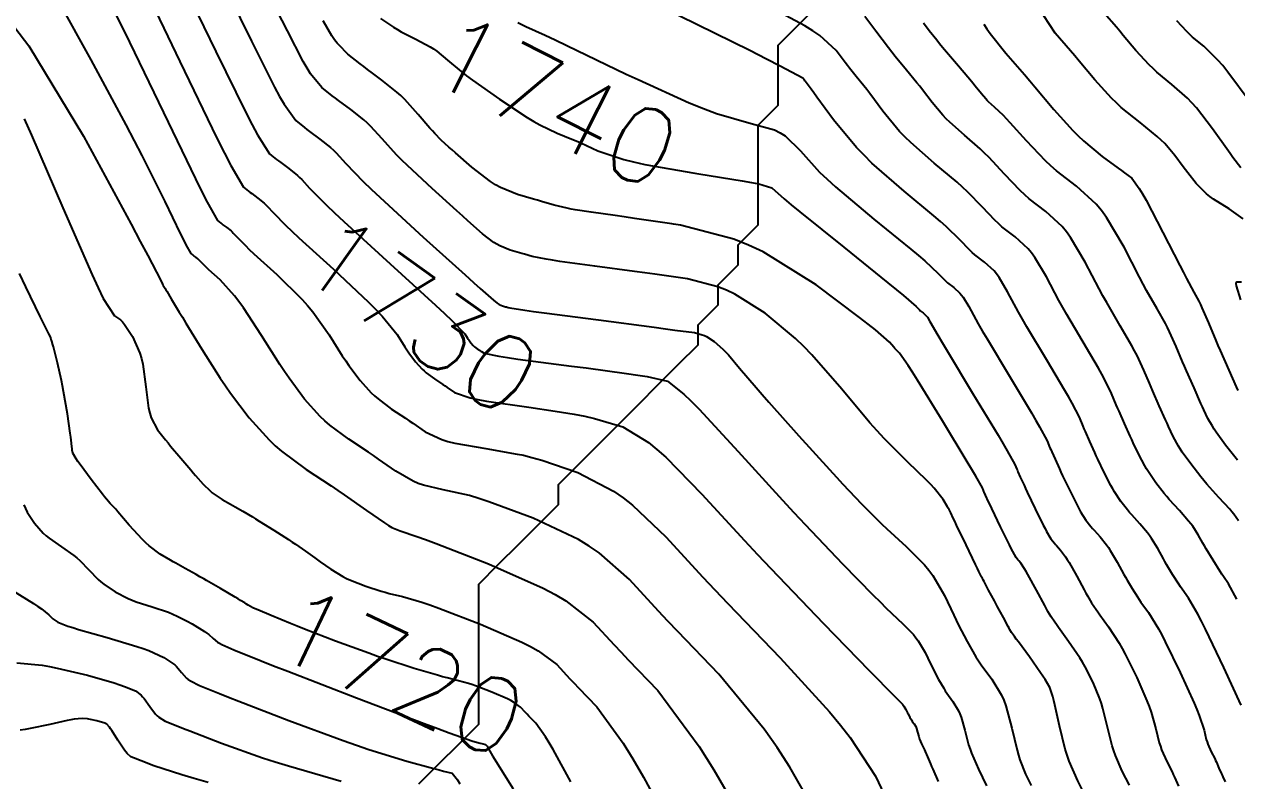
# Model space of a CAD drawing. Header units: metres. Extents: x 837475 to 838479, y 1189012 to 1191015.
# Drawn here: x 837876.2 to 837937, y 1189157.6 to 1189195.5 of the extents above; entities that cross this region are included whole.
import ezdxf

# ---------------------------------------------------------------- set-up
doc = ezdxf.new("R2010")
doc.units = ezdxf.units.M
doc.header["$LTSCALE"] = 0.3
for name, color, linetype in [('COTAS 10', 1, 'Continuous'), ('COTAS INT', 252, 'Continuous'), ('DRENAJE', 5, 'Continuous')]:
    doc.layers.add(name, color=color, linetype=linetype)
doc.styles.get("Standard").update_dxf_attribs({"font": 'simplex.shx'})

msp = doc.modelspace()

# ---------------------------------------------------------------- linework, layer by layer
at = {"layer": 'COTAS 10'}
for points in [[(837882.2, 1189197.435), (837884.027, 1189193.621), (837885.889, 1189189.784), (837886.265, 1189189.035), (837886.58, 1189188.421), (837887.216, 1189187.335), (837887.39, 1189187.197), (837887.474, 1189187.128), (837887.551, 1189187.069), (837887.631, 1189187.008), (837887.938, 1189186.783), (837888.253, 1189186.531), (837888.337, 1189186.454), (837888.42, 1189186.373), (837888.708, 1189186.057), (837889.341, 1189185.418), (837889.64, 1189185.134), (837889.994, 1189184.804), (837891.723, 1189183.226), (837893.478, 1189181.581), (837893.849, 1189181.208), (837894.169, 1189180.872), (837894.908, 1189179.959), (837895.3, 1189179.338), (837895.402, 1189179.185), (837895.501, 1189179.042), (837895.832, 1189178.595), (837896.167, 1189178.225), (837896.268, 1189178.13), (837896.373, 1189178.039), (837896.783, 1189177.735), (837897.201, 1189177.458), (837897.312, 1189177.383), (837897.42, 1189177.309), (837897.791, 1189177.048), (837898.576, 1189176.78), (837898.946, 1189176.701), (837899.381, 1189176.62), (837901.502, 1189176.314), (837902.822, 1189176.114), (837903.776, 1189175.969), (837904.308, 1189175.865), (837904.797, 1189175.757), (837906.209, 1189175.334), (837907.509, 1189174.544), (837907.926, 1189174.205), (837908.369, 1189173.814), (837910.179, 1189171.964), (837912.315, 1189169.639), (837912.963, 1189168.947), (837913.636, 1189168.234), (837916.273, 1189165.487), (837918.558, 1189163.138), (837919.009, 1189162.676), (837919.381, 1189162.297), (837920.07, 1189161.606), (837920.227, 1189161.446), (837920.264, 1189161.401), (837920.298, 1189161.354), (837920.399, 1189161.183), (837920.479, 1189161.015), (837920.501, 1189160.972), (837920.522, 1189160.93), (837920.595, 1189160.788), (837920.671, 1189160.657), (837920.717, 1189160.587), (837920.807, 1189160.465), (837920.891, 1189160.327), (837920.91, 1189160.283), (837920.929, 1189160.235), (837920.981, 1189160.043), (837921.038, 1189159.827), (837921.059, 1189159.765), (837921.082, 1189159.703), (837921.183, 1189159.47), (837921.298, 1189159.225), (837921.329, 1189159.155), (837921.36, 1189159.084), (837921.473, 1189158.817), (837921.623, 1189158.462), (837921.679, 1189158.334), (837921.741, 1189158.194), (837922.016, 1189157.584)], [(837894.078, 1189195.785), (837894.734, 1189195.34), (837894.925, 1189195.225), (837895.12, 1189195.113), (837895.855, 1189194.738), (837896.561, 1189194.365), (837896.737, 1189194.254), (837896.904, 1189194.139), (837897.437, 1189193.699), (837898.127, 1189193.117), (837898.393, 1189192.914), (837898.691, 1189192.692), (837900.04, 1189191.739), (837901.432, 1189190.825), (837901.758, 1189190.628), (837902.058, 1189190.456), (837902.928, 1189190.036), (837903.668, 1189189.741), (837903.886, 1189189.647), (837904.11, 1189189.549), (837904.968, 1189189.15), (837906.26, 1189188.716), (837906.757, 1189188.596), (837907.314, 1189188.475), (837909.831, 1189188.038), (837910.02, 1189188.008), (837912.194, 1189187.657), (837912.654, 1189187.572), (837913.03, 1189187.495), (837913.687, 1189187.291), (837914.303, 1189186.747), (837914.654, 1189186.456), (837915.083, 1189186.104), (837917.282, 1189184.327), (837919.485, 1189182.55), (837919.917, 1189182.197), (837920.271, 1189181.906), (837920.907, 1189181.359), (837921.042, 1189181.219), (837921.08, 1189181.183), (837921.118, 1189181.149), (837921.259, 1189181.039), (837921.398, 1189180.913), (837921.435, 1189180.868), (837921.471, 1189180.819), (837921.595, 1189180.609), (837921.997, 1189179.915), (837922.208, 1189179.562), (837922.462, 1189179.138), (837923.739, 1189177.025), (837925.011, 1189174.913), (837925.262, 1189174.49), (837925.468, 1189174.138), (837925.849, 1189173.452), (837925.949, 1189173.215), (837925.978, 1189173.147), (837926.008, 1189173.077), (837926.124, 1189172.813), (837926.312, 1189172.406), (837926.387, 1189172.245), (837926.473, 1189172.063), (837926.869, 1189171.233), (837927.272, 1189170.415), (837927.363, 1189170.24), (837927.445, 1189170.088), (837927.663, 1189169.727), (837927.833, 1189169.51), (837927.883, 1189169.449), (837927.936, 1189169.388), (837928.139, 1189169.164), (837928.394, 1189168.826), (837928.479, 1189168.693), (837928.571, 1189168.542), (837928.957, 1189167.856), (837929.33, 1189167.166), (837929.414, 1189167.013), (837929.49, 1189166.877), (837929.696, 1189166.522), (837929.918, 1189166.187), (837930.004, 1189166.063), (837930.101, 1189165.925), (837930.542, 1189165.312), (837931.071, 1189164.497), (837931.223, 1189164.231), (837931.378, 1189163.948), (837931.959, 1189162.783), (837932.469, 1189161.611), (837932.579, 1189161.325), (837932.676, 1189161.055), (837932.912, 1189160.216), (837933.086, 1189159.52), (837933.144, 1189159.34), (837933.206, 1189159.166), (837933.463, 1189158.583), (837933.725, 1189158.059), (837933.79, 1189157.922), (837933.852, 1189157.788), (837934.048, 1189157.336)], [(837936.999, 1189173.659), (837936.411, 1189174.411), (837935.939, 1189175.069), (837935.836, 1189175.222), (837935.745, 1189175.361), (837935.518, 1189175.756), (837935.321, 1189176.178), (837935.25, 1189176.334), (837935.172, 1189176.508), (837934.826, 1189177.281), (837934.45, 1189178.137), (837934.352, 1189178.364), (837934.256, 1189178.587), (837933.933, 1189179.356), (837933.6, 1189180.096), (837933.498, 1189180.3), (837933.392, 1189180.504), (837932.975, 1189181.239), (837932.451, 1189182.158), (837932.278, 1189182.478), (837932.093, 1189182.827), (837931.324, 1189184.324), (837930.441, 1189185.816), (837930.185, 1189186.162), (837929.924, 1189186.478), (837928.937, 1189187.378), (837927.934, 1189188.156), (837927.662, 1189188.397), (837927.392, 1189188.649), (837926.441, 1189189.648), (837925.625, 1189190.559), (837925.442, 1189190.755), (837925.277, 1189190.927), (837924.833, 1189191.346), (837924.536, 1189191.605), (837924.463, 1189191.677), (837924.394, 1189191.749), (837924.179, 1189192.006), (837923.873, 1189192.394), (837923.746, 1189192.547), (837923.601, 1189192.72), (837922.926, 1189193.512), (837922.234, 1189194.326), (837922.078, 1189194.514), (837921.938, 1189194.685), (837921.562, 1189195.166), (837921.271, 1189195.55)], [(837903.61, 1189157.556), (837902.731, 1189159.171), (837902.531, 1189159.513), (837902.35, 1189159.808), (837901.851, 1189160.495), (837901.507, 1189160.853), (837901.423, 1189160.941), (837901.344, 1189161.025), (837901.099, 1189161.291), (837900.748, 1189161.553), (837900.602, 1189161.634), (837900.434, 1189161.718), (837899.654, 1189162.056), (837898.841, 1189162.363), (837898.652, 1189162.428), (837898.48, 1189162.484), (837897.991, 1189162.617), (837897.416, 1189162.759), (837897.19, 1189162.821), (837896.935, 1189162.893), (837895.771, 1189163.237), (837894.343, 1189163.697), (837893.921, 1189163.842), (837893.488, 1189163.994), (837891.828, 1189164.61), (837890.277, 1189165.21), (837889.912, 1189165.354), (837889.576, 1189165.487), (837888.596, 1189165.885), (837887.937, 1189166.167), (837887.803, 1189166.227), (837887.69, 1189166.279), (837887.456, 1189166.401), (837887.37, 1189166.462), (837887.351, 1189166.476), (837887.282, 1189166.522), (837887.071, 1189166.646), (837886.951, 1189166.716), (837886.805, 1189166.802), (837886.058, 1189167.237), (837885.359, 1189167.643), (837885.229, 1189167.717), (837885.032, 1189167.83), (837884.849, 1189167.935), (837884.303, 1189168.241), (837883.835, 1189168.503), (837883.7, 1189168.58), (837883.563, 1189168.659), (837883.049, 1189168.959), (837882.49, 1189169.37), (837882.324, 1189169.52), (837882.153, 1189169.684), (837881.494, 1189170.406), (837880.927, 1189171.074), (837880.814, 1189171.204), (837880.72, 1189171.311), (837880.536, 1189171.502), (837880.354, 1189171.707), (837880.26, 1189171.824), (837880.149, 1189171.965), (837879.589, 1189172.692), (837879.034, 1189173.44), (837878.925, 1189173.595), (837878.835, 1189173.728), (837878.67, 1189174.02), (837878.638, 1189174.157), (837878.632, 1189174.193), (837878.627, 1189174.227), (837878.62, 1189174.341), (837878.585, 1189174.659), (837878.564, 1189174.822), (837878.536, 1189175.017), (837878.393, 1189175.99), (837878.209, 1189177.102), (837878.157, 1189177.384), (837878.103, 1189177.655), (837877.904, 1189178.54), (837877.735, 1189179.201), (837877.701, 1189179.331), (837877.672, 1189179.437), (837877.616, 1189179.629), (837877.598, 1189179.667), (837877.595, 1189179.676), (837877.591, 1189179.685), (837877.583, 1189179.712), (837877.577, 1189179.741), (837877.574, 1189179.75), (837877.572, 1189179.76), (837877.561, 1189179.803), (837877.472, 1189179.993), (837877.421, 1189180.096), (837877.357, 1189180.221), (837877.031, 1189180.857), (837876.315, 1189182.342), (837876.005, 1189183.003)]]:
    msp.add_lwpolyline(points, dxfattribs=at)
at = {"layer": 'COTAS INT'}
for points in [[(837884.342, 1189197.2), (837885.824, 1189194.131), (837887.328, 1189191.064), (837887.643, 1189190.455), (837887.914, 1189189.951), (837888.525, 1189189), (837888.627, 1189188.919), (837888.87, 1189188.723), (837888.973, 1189188.643), (837889.08, 1189188.562), (837889.492, 1189188.26), (837889.914, 1189187.922), (837890.027, 1189187.819), (837890.138, 1189187.711), (837890.524, 1189187.287), (837891.371, 1189186.431), (837891.773, 1189186.05), (837892.248, 1189185.608), (837894.565, 1189183.493), (837896.835, 1189181.422), (837897.28, 1189181.007), (837897.646, 1189180.661), (837898.303, 1189179.986), (837898.433, 1189179.779), (837898.467, 1189179.728), (837898.5, 1189179.681), (837898.611, 1189179.532), (837898.722, 1189179.408), (837898.756, 1189179.377), (837898.791, 1189179.346), (837898.928, 1189179.245), (837899.067, 1189179.153), (837899.104, 1189179.128), (837899.14, 1189179.103), (837899.264, 1189179.016), (837900.008, 1189178.866), (837900.435, 1189178.802), (837900.958, 1189178.728), (837903.646, 1189178.378), (837904.378, 1189178.28), (837906.399, 1189178.009), (837906.963, 1189177.924), (837907.441, 1189177.845), (837908.451, 1189177.621), (837909.268, 1189176.973), (837909.624, 1189176.628), (837910.037, 1189176.21), (837911.995, 1189174.099), (837914.212, 1189171.667), (837914.787, 1189171.046), (837915.345, 1189170.449), (837917.22, 1189168.481), (837918.757, 1189166.913), (837919.102, 1189166.568), (837919.412, 1189166.262), (837920.238, 1189165.477), (837920.774, 1189164.931), (837920.9, 1189164.776), (837921.017, 1189164.618), (837921.36, 1189164.032), (837921.634, 1189163.462), (837921.707, 1189163.314), (837921.78, 1189163.17), (837922.03, 1189162.687), (837922.289, 1189162.241), (837922.365, 1189162.121), (837922.445, 1189162.002), (837922.751, 1189161.584), (837923.037, 1189161.115), (837923.104, 1189160.963), (837923.166, 1189160.803), (837923.345, 1189160.146), (837923.538, 1189159.41), (837923.609, 1189159.2), (837923.688, 1189158.987), (837924.033, 1189158.193), (837924.425, 1189157.358)], [(837916.946, 1189154.162), (837914.584, 1189158.291), (837913.94, 1189159.278), (837913.301, 1189160.196), (837911.03, 1189162.948), (837908.979, 1189165.081), (837908.478, 1189165.609), (837908.007, 1189166.11), (837906.547, 1189167.695), (837905.035, 1189169.022), (837904.531, 1189169.36), (837903.989, 1189169.686), (837901.725, 1189170.758), (837899.508, 1189171.579), (837898.997, 1189171.747), (837898.53, 1189171.889), (837897.214, 1189172.186), (837896.227, 1189172.406), (837895.967, 1189172.499), (837895.713, 1189172.607), (837894.845, 1189173.112), (837893.98, 1189173.72), (837893.727, 1189173.893), (837893.47, 1189174.068), (837892.493, 1189174.715), (837891.537, 1189175.423), (837891.292, 1189175.637), (837891.056, 1189175.858), (837890.274, 1189176.721), (837889.502, 1189177.764), (837889.272, 1189178.099), (837889.034, 1189178.455), (837888.119, 1189179.905), (837887.215, 1189181.294), (837886.985, 1189181.611), (837886.764, 1189181.898), (837886.041, 1189182.691), (837885.488, 1189183.196), (837885.375, 1189183.301), (837885.279, 1189183.392), (837885.077, 1189183.596), (837884.985, 1189183.698), (837884.931, 1189183.748), (837884.831, 1189183.829), (837884.732, 1189183.901), (837884.682, 1189183.939), (837884.6, 1189184.005), (837884.352, 1189184.445), (837884.223, 1189184.7), (837884.069, 1189185.012), (837883.292, 1189186.619), (837882.147, 1189188.913), (837881.759, 1189189.659), (837881.342, 1189190.452), (837879.582, 1189193.716), (837877.992, 1189196.593)], [(837886.484, 1189196.965), (837887.621, 1189194.642), (837888.767, 1189192.343), (837889.021, 1189191.875), (837889.247, 1189191.481), (837889.833, 1189190.665), (837890.266, 1189190.317), (837890.395, 1189190.218), (837890.529, 1189190.116), (837891.046, 1189189.737), (837891.575, 1189189.313), (837891.717, 1189189.184), (837891.856, 1189189.049), (837892.34, 1189188.517), (837893.219, 1189187.609), (837893.608, 1189187.236), (837894.059, 1189186.811), (837896.213, 1189184.837), (837898.313, 1189182.942), (837898.73, 1189182.566), (837898.758, 1189182.542), (837899.075, 1189182.255), (837899.731, 1189181.667), (837899.918, 1189181.523), (837899.968, 1189181.491), (837900.017, 1189181.464), (837900.19, 1189181.392), (837900.348, 1189181.347), (837900.389, 1189181.335), (837900.428, 1189181.324), (837900.469, 1189181.313), (837900.557, 1189181.287), (837901.312, 1189181.173), (837901.745, 1189181.114), (837902.276, 1189181.042), (837905.005, 1189180.683), (837907.787, 1189180.319), (837908.351, 1189180.244), (837908.827, 1189180.181), (837909.801, 1189180.049), (837910.193, 1189179.946), (837910.301, 1189179.902), (837910.409, 1189179.851), (837910.8, 1189179.608), (837911.231, 1189179.229), (837911.365, 1189179.091), (837911.506, 1189178.94), (837912.067, 1189178.278), (837912.889, 1189177.297), (837913.194, 1189176.946), (837913.532, 1189176.56), (837915.034, 1189174.877), (837916.561, 1189173.193), (837916.916, 1189172.807), (837917.241, 1189172.456), (837918.167, 1189171.474), (837918.957, 1189170.689), (837919.195, 1189170.461), (837919.442, 1189170.228), (837920.406, 1189169.348), (837921.32, 1189168.416), (837921.536, 1189168.151), (837921.736, 1189167.882), (837922.322, 1189166.882), (837922.789, 1189165.909), (837922.914, 1189165.656), (837923.037, 1189165.411), (837923.465, 1189164.586), (837923.906, 1189163.825), (837924.037, 1189163.62), (837924.173, 1189163.417), (837924.695, 1189162.703), (837925.184, 1189161.902), (837925.298, 1189161.644), (837925.404, 1189161.37), (837925.709, 1189160.249), (837925.962, 1189159.152), (837926.034, 1189158.893), (837926.107, 1189158.653), (837926.38, 1189157.951), (837926.665, 1189157.374)], [(837929.448, 1189156.736), (837929.008, 1189157.617), (837928.576, 1189158.598), (837928.472, 1189158.891), (837928.375, 1189159.193), (837928.082, 1189160.363), (837927.856, 1189161.407), (837927.802, 1189161.63), (837927.751, 1189161.824), (837927.599, 1189162.286), (837927.364, 1189162.689), (837927.261, 1189162.845), (837927.142, 1189163.02), (837926.578, 1189163.815), (837926.032, 1189164.563), (837925.926, 1189164.708), (837925.839, 1189164.828), (837925.685, 1189165.037), (837925.605, 1189165.173), (837925.565, 1189165.245), (837925.517, 1189165.333), (837925.277, 1189165.779), (837924.987, 1189166.322), (837924.827, 1189166.621), (837924.539, 1189167.159), (837924.308, 1189167.59), (837924.264, 1189167.673), (837924.228, 1189167.739), (837924.17, 1189167.846), (837924.167, 1189167.849), (837924.166, 1189167.851), (837924.164, 1189167.853), (837924.047, 1189168.096), (837923.974, 1189168.248), (837923.883, 1189168.437), (837923.41, 1189169.424), (837922.934, 1189170.417), (837922.842, 1189170.609), (837922.768, 1189170.764), (837922.643, 1189171.027), (837922.631, 1189171.053), (837922.628, 1189171.06), (837922.626, 1189171.066), (837922.616, 1189171.09), (837922.555, 1189171.196), (837922.519, 1189171.255), (837922.476, 1189171.328), (837922.254, 1189171.695), (837921.817, 1189172.256), (837921.638, 1189172.451), (837921.434, 1189172.662), (837920.487, 1189173.567), (837919.304, 1189174.745), (837918.951, 1189175.129), (837918.587, 1189175.539), (837917.179, 1189177.226), (837915.691, 1189178.934), (837915.277, 1189179.356), (837914.861, 1189179.757), (837913.349, 1189181.022), (837911.827, 1189181.969), (837911.405, 1189182.169), (837910.983, 1189182.342), (837909.455, 1189182.742), (837907.813, 1189182.976), (837907.319, 1189183.044), (837906.807, 1189183.114), (837904.816, 1189183.378), (837903.054, 1189183.619), (837902.686, 1189183.674), (837902.372, 1189183.724), (837901.671, 1189183.861), (837901.284, 1189183.973), (837901.166, 1189184.006), (837901.045, 1189184.041), (837900.569, 1189184.177), (837900.052, 1189184.391), (837899.904, 1189184.474), (837899.754, 1189184.569), (837899.194, 1189185), (837898.458, 1189185.652), (837898.196, 1189185.885), (837897.91, 1189186.141), (837896.669, 1189187.259), (837895.429, 1189188.412), (837895.144, 1189188.691), (837894.884, 1189188.952), (837894.155, 1189189.748), (837893.573, 1189190.387), (837893.406, 1189190.549), (837893.236, 1189190.705), (837892.6, 1189191.214), (837891.978, 1189191.67), (837891.817, 1189191.792), (837891.662, 1189191.912), (837891.141, 1189192.33), (837890.58, 1189193.01), (837890.399, 1189193.295), (837890.206, 1189193.622), (837889.417, 1189195.153), (837888.626, 1189196.73)], [(837880.778, 1189196.065), (837881.122, 1189195.373), (837881.505, 1189194.594), (837883.208, 1189191.064), (837884.812, 1189187.748), (837885.131, 1189187.103), (837885.397, 1189186.578), (837885.908, 1189185.67), (837886.078, 1189185.534), (837886.129, 1189185.494), (837886.154, 1189185.476), (837886.181, 1189185.455), (837886.384, 1189185.306), (837886.592, 1189185.139), (837886.648, 1189185.088), (837886.702, 1189185.035), (837886.893, 1189184.827), (837887.31, 1189184.405), (837887.508, 1189184.218), (837887.741, 1189184), (837888.882, 1189182.958), (837890.121, 1189181.739), (837890.155, 1189181.702), (837890.417, 1189181.409), (837890.692, 1189181.083), (837891.513, 1189179.932), (837892.167, 1189178.896), (837892.337, 1189178.642), (837892.501, 1189178.403), (837893.053, 1189177.658), (837893.611, 1189177.042), (837893.78, 1189176.884), (837893.955, 1189176.731), (837894.638, 1189176.225), (837895.336, 1189175.763), (837895.52, 1189175.638), (837895.7, 1189175.514), (837896.318, 1189175.08), (837897.144, 1189174.693), (837897.456, 1189174.6), (837897.804, 1189174.513), (837899.358, 1189174.25), (837900.921, 1189173.971), (837901.153, 1189173.929), (837901.238, 1189173.909), (837901.652, 1189173.806), (837902.152, 1189173.668), (837903.967, 1189173.046), (837905.749, 1189172.115), (837906.229, 1189171.783), (837906.702, 1189171.418), (837908.363, 1189169.83), (837910.228, 1189167.805), (837910.83, 1189167.165), (837911.47, 1189166.49), (837914.09, 1189163.766), (837916.565, 1189161.064), (837917.113, 1189160.403), (837917.602, 1189159.78), (837918.873, 1189157.845), (837919.887, 1189155.689)], [(837937.187, 1189161.399), (837936.319, 1189163.279), (837935.398, 1189165.199), (837935.195, 1189165.603), (837935.015, 1189165.952), (837934.549, 1189166.751), (837934.233, 1189167.2), (837934.146, 1189167.329), (837934.06, 1189167.459), (837933.752, 1189167.943), (837933.453, 1189168.443), (837933.371, 1189168.583), (837933.291, 1189168.725), (837933.006, 1189169.241), (837932.699, 1189169.749), (837932.603, 1189169.885), (837932.504, 1189170.019), (837932.107, 1189170.482), (837931.704, 1189170.927), (837931.6, 1189171.049), (837931.499, 1189171.17), (837931.162, 1189171.6), (837930.842, 1189172.081), (837930.752, 1189172.233), (837930.662, 1189172.393), (837930.329, 1189173.042), (837930.013, 1189173.709), (837929.932, 1189173.881), (837929.856, 1189174.047), (837929.605, 1189174.6), (837929.385, 1189175.101), (837929.328, 1189175.234), (837929.272, 1189175.364), (837929.083, 1189175.814), (837928.721, 1189176.521), (837928.556, 1189176.814), (837928.363, 1189177.149), (837927.433, 1189178.71), (837926.457, 1189180.346), (837926.236, 1189180.728), (837926.035, 1189181.08), (837925.487, 1189182.095), (837925.059, 1189182.818), (837924.935, 1189182.986), (837924.809, 1189183.139), (837924.33, 1189183.575), (837923.844, 1189183.952), (837923.712, 1189184.069), (837923.582, 1189184.191), (837923.121, 1189184.675), (837922.413, 1189185.367), (837922.127, 1189185.62), (837921.802, 1189185.901), (837920.302, 1189187.135), (837918.692, 1189188.54), (837918.298, 1189188.928), (837917.925, 1189189.315), (837916.765, 1189190.711), (837915.939, 1189191.843), (837915.777, 1189192.064), (837915.644, 1189192.245), (837915.404, 1189192.565), (837915.347, 1189192.634), (837915.329, 1189192.657), (837915.31, 1189192.682), (837915.233, 1189192.784), (837914.104, 1189193.397), (837913.421, 1189193.744), (837912.577, 1189194.167), (837908.193, 1189196.335)], [(837936.977, 1189166.701), (837936.552, 1189167.47), (837936.298, 1189167.838), (837936.217, 1189167.962), (837936.131, 1189168.094), (837935.78, 1189168.653), (837935.434, 1189169.226), (837935.35, 1189169.369), (837935.271, 1189169.504), (837935.031, 1189169.934), (837934.762, 1189170.353), (837934.665, 1189170.481), (837934.558, 1189170.615), (837934.092, 1189171.141), (837933.588, 1189171.697), (837933.458, 1189171.849), (837933.333, 1189171.999), (837932.912, 1189172.537), (837932.541, 1189173.077), (837932.447, 1189173.229), (837932.356, 1189173.383), (837932.058, 1189173.947), (837931.782, 1189174.532), (837931.705, 1189174.699), (837931.628, 1189174.867), (837931.345, 1189175.494), (837931.073, 1189176.113), (837931.002, 1189176.277), (837930.933, 1189176.438), (837930.7, 1189176.995), (837930.347, 1189177.713), (837930.204, 1189177.976), (837930.04, 1189178.268), (837928.455, 1189180.95), (837928.25, 1189181.311), (837928.055, 1189181.662), (837927.432, 1189182.838), (837926.853, 1189183.818), (837926.685, 1189184.044), (837926.514, 1189184.252), (837925.866, 1189184.842), (837925.207, 1189185.354), (837925.029, 1189185.512), (837924.852, 1189185.677), (837924.227, 1189186.332), (837923.484, 1189187.098), (837923.232, 1189187.332), (837922.96, 1189187.576), (837921.812, 1189188.538), (837920.64, 1189189.562), (837920.353, 1189189.844), (837920.082, 1189190.126), (837919.237, 1189191.143), (837918.584, 1189192.026), (837918.433, 1189192.225), (837918.296, 1189192.403), (837917.911, 1189192.88), (837917.576, 1189193.289), (837917.47, 1189193.424), (837917.359, 1189193.569), (837916.909, 1189194.17), (837916.08, 1189194.919), (837915.729, 1189195.156), (837915.326, 1189195.407), (837913.432, 1189196.42)], [(837937.29, 1189185.739), (837936.581, 1189186.254), (837935.807, 1189186.73), (837935.623, 1189186.866), (837935.451, 1189187.004), (837934.937, 1189187.517), (837934.512, 1189188.05), (837934.396, 1189188.201), (837934.282, 1189188.353), (837933.874, 1189188.915), (837933.361, 1189189.515), (837933.18, 1189189.692), (837932.981, 1189189.873), (837932.122, 1189190.563), (837931.185, 1189191.328), (837930.937, 1189191.557), (837930.695, 1189191.793), (837929.863, 1189192.703), (837929.071, 1189193.645), (837928.855, 1189193.9), (837928.639, 1189194.154), (837927.867, 1189195.049), (837927.019, 1189196.338)], [(837937.176, 1189188.308), (837936.779, 1189188.824), (837936.633, 1189189.023), (837936.471, 1189189.246), (837935.754, 1189190.254), (837934.943, 1189191.304), (837934.721, 1189191.554), (837934.501, 1189191.786), (837933.718, 1189192.475), (837932.971, 1189193.086), (837932.774, 1189193.268), (837932.581, 1189193.456), (837931.917, 1189194.182), (837931.286, 1189194.933), (837931.113, 1189195.136), (837930.941, 1189195.338), (837930.326, 1189196.052)], [(837875.771, 1189195.33), (837876.465, 1189194.403), (837879.209, 1189189.89), (837881.584, 1189185.479), (837882.045, 1189184.617), (837882.422, 1189183.911), (837883.075, 1189182.659), (837883.158, 1189182.468), (837883.176, 1189182.431), (837883.19, 1189182.402), (837883.222, 1189182.352), (837883.289, 1189182.257), (837883.325, 1189182.199), (837883.37, 1189182.126), (837883.596, 1189181.748), (837884, 1189181.075), (837884.156, 1189180.816), (837884.332, 1189180.525), (837885.127, 1189179.216), (837886.05, 1189177.768), (837886.307, 1189177.391), (837886.564, 1189177.024), (837887.495, 1189175.784), (837888.5, 1189174.675), (837888.804, 1189174.39), (837889.119, 1189174.116), (837890.348, 1189173.205), (837891.604, 1189172.373), (837891.935, 1189172.148), (837892.26, 1189171.926), (837893.372, 1189171.143), (837894.281, 1189170.52), (837894.477, 1189170.398), (837894.649, 1189170.299), (837895.07, 1189170.122), (837895.906, 1189169.849), (837896.341, 1189169.688), (837896.863, 1189169.491), (837899.483, 1189168.47), (837902.23, 1189167.257), (837902.833, 1189166.938), (837903.368, 1189166.626), (837904.731, 1189165.561), (837905.786, 1189164.415), (837906.127, 1189164.053), (837906.488, 1189163.671), (837907.97, 1189162.13), (837910.037, 1189159.329), (837910.767, 1189158.152), (837911.565, 1189156.802)], [(837931.587, 1189157.397), (837931.235, 1189158.1), (837930.891, 1189158.882), (837930.808, 1189159.116), (837930.731, 1189159.357), (837930.497, 1189160.29), (837930.266, 1189161.231), (837930.191, 1189161.477), (837930.11, 1189161.718), (837929.779, 1189162.535), (837929.368, 1189163.323), (837929.237, 1189163.545), (837929.099, 1189163.769), (837928.539, 1189164.592), (837928.036, 1189165.287), (837927.933, 1189165.43), (837927.847, 1189165.551), (837927.668, 1189165.812), (837927.509, 1189166.093), (837927.436, 1189166.228), (837927.35, 1189166.386), (837926.932, 1189167.163), (837926.508, 1189167.939), (837926.418, 1189168.097), (837926.339, 1189168.23), (837926.154, 1189168.505), (837926.051, 1189168.619), (837926.025, 1189168.65), (837925.999, 1189168.68), (837925.913, 1189168.79), (837925.746, 1189169.092), (837925.669, 1189169.244), (837925.578, 1189169.426), (837925.139, 1189170.329), (837924.704, 1189171.24), (837924.615, 1189171.427), (837924.54, 1189171.585), (837924.383, 1189171.92), (837924.32, 1189172.065), (837924.303, 1189172.103), (837924.287, 1189172.141), (837924.232, 1189172.271), (837923.894, 1189172.861), (837923.698, 1189173.189), (837923.459, 1189173.589), (837922.229, 1189175.626), (837920.975, 1189177.669), (837920.721, 1189178.072), (837920.508, 1189178.404), (837920.074, 1189179.019), (837919.894, 1189179.198), (837919.84, 1189179.257), (837919.784, 1189179.319), (837919.57, 1189179.577), (837918.869, 1189180.187), (837918.508, 1189180.472), (837918.073, 1189180.807), (837915.898, 1189182.437), (837913.245, 1189184.087), (837912.509, 1189184.436), (837911.773, 1189184.737), (837909.11, 1189185.435), (837908.752, 1189185.488), (837908.665, 1189185.5), (837906.8, 1189185.77), (837906.286, 1189185.844), (837905.828, 1189185.909), (837904.627, 1189186.074), (837903.831, 1189186.196), (837903.627, 1189186.235), (837903.431, 1189186.275), (837902.785, 1189186.435), (837902.139, 1189186.621), (837901.944, 1189186.677), (837901.741, 1189186.735), (837900.949, 1189186.961), (837900.087, 1189187.318), (837899.84, 1189187.457), (837899.589, 1189187.615), (837898.656, 1189188.334), (837897.84, 1189189.049), (837897.663, 1189189.204), (837897.507, 1189189.341), (837897.124, 1189189.681), (837896.799, 1189190.014), (837896.68, 1189190.146), (837896.549, 1189190.295), (837895.971, 1189190.978), (837895.291, 1189191.725), (837895.096, 1189191.914), (837894.897, 1189192.096), (837894.153, 1189192.692), (837893.673, 1189193.045), (837893.427, 1189193.224), (837893.24, 1189193.366), (837893.058, 1189193.507), (837892.449, 1189193.996), (837891.996, 1189194.457), (837891.913, 1189194.54), (837891.776, 1189194.716), (837891.645, 1189194.902), (837891.214, 1189195.663)], [(837900.955, 1189195.573), (837901.358, 1189195.378), (837902.327, 1189194.94), (837902.823, 1189194.706), (837903.418, 1189194.423), (837906.388, 1189192.998), (837906.985, 1189192.726), (837909.547, 1189191.558), (837910.261, 1189191.266), (837910.905, 1189191.021), (837912.65, 1189190.524), (837913.813, 1189190.195), (837914.09, 1189190.056), (837914.349, 1189189.896), (837915.12, 1189189.147), (837916.075, 1189188.085), (837916.449, 1189187.729), (837916.871, 1189187.345), (837918.792, 1189185.731), (837920.643, 1189184.225), (837921.022, 1189183.909), (837921.342, 1189183.637), (837922.014, 1189183.017), (837922.312, 1189182.705), (837922.396, 1189182.626), (837922.481, 1189182.551), (837922.795, 1189182.307), (837923.103, 1189182.026), (837923.185, 1189181.927), (837923.265, 1189181.819), (837923.541, 1189181.352), (837924.016, 1189180.498), (837924.222, 1189180.145), (837924.459, 1189179.742), (837925.586, 1189177.867), (837926.687, 1189176.031), (837926.909, 1189175.652), (837927.095, 1189175.33), (837927.466, 1189174.633), (837927.61, 1189174.29), (837927.653, 1189174.19), (837927.697, 1189174.089), (837927.864, 1189173.707), (837928.084, 1189173.226), (837928.16, 1189173.063), (837928.243, 1189172.886), (837928.599, 1189172.138), (837928.967, 1189171.404), (837929.058, 1189171.237), (837929.143, 1189171.085), (837929.413, 1189170.664), (837929.666, 1189170.34), (837929.742, 1189170.249), (837929.82, 1189170.158), (837930.123, 1189169.823), (837930.449, 1189169.422), (837930.541, 1189169.289), (837930.635, 1189169.146), (837930.982, 1189168.549), (837931.31, 1189167.945), (837931.393, 1189167.798), (837931.471, 1189167.66), (837931.724, 1189167.233), (837931.989, 1189166.823), (837932.075, 1189166.696), (837932.167, 1189166.562), (837932.546, 1189166.031), (837933.043, 1189165.224), (837933.209, 1189164.917), (837933.388, 1189164.574), (837934.139, 1189163.031), (837934.828, 1189161.505), (837934.968, 1189161.173), (837935.085, 1189160.879), (837935.327, 1189160.142), (837935.442, 1189159.684), (837935.48, 1189159.565), (837935.521, 1189159.45), (837935.69, 1189159.066), (837935.863, 1189158.72), (837935.906, 1189158.63), (837935.946, 1189158.542), (837936.076, 1189158.243), (837936.195, 1189157.965), (837936.229, 1189157.89), (837936.263, 1189157.816), (837936.393, 1189157.554)], [(837937.056, 1189170.627), (837936.826, 1189170.956), (837936.727, 1189171.077), (837936.613, 1189171.211), (837936.076, 1189171.8), (837935.473, 1189172.466), (837935.317, 1189172.648), (837935.166, 1189172.829), (837934.661, 1189173.474), (837934.24, 1189174.073), (837934.141, 1189174.225), (837934.051, 1189174.372), (837933.788, 1189174.851), (837933.552, 1189175.355), (837933.478, 1189175.516), (837933.4, 1189175.688), (837933.086, 1189176.387), (837932.762, 1189177.125), (837932.677, 1189177.321), (837932.595, 1189177.513), (837932.316, 1189178.175), (837931.974, 1189178.904), (837931.851, 1189179.138), (837931.716, 1189179.386), (837931.128, 1189180.396), (837930.453, 1189181.554), (837930.264, 1189181.895), (837930.074, 1189182.244), (837929.378, 1189183.581), (837928.647, 1189184.817), (837928.435, 1189185.103), (837928.219, 1189185.365), (837927.402, 1189186.11), (837926.571, 1189186.755), (837926.345, 1189186.954), (837926.122, 1189187.163), (837925.334, 1189187.99), (837924.555, 1189188.828), (837924.337, 1189189.043), (837924.118, 1189189.251), (837923.323, 1189189.942), (837922.588, 1189190.583), (837922.408, 1189190.761), (837922.238, 1189190.937), (837921.708, 1189191.575), (837921.228, 1189192.21), (837921.09, 1189192.386), (837920.949, 1189192.562), (837920.419, 1189193.196), (837919.851, 1189193.881), (837919.687, 1189194.088), (837919.519, 1189194.304), (837918.885, 1189195.146), (837918.342, 1189195.884)], [(837924.291, 1189195.497), (837924.445, 1189195.267), (837924.618, 1189195.024), (837925.409, 1189194.046), (837926.336, 1189192.969), (837926.596, 1189192.664), (837926.857, 1189192.357), (837927.809, 1189191.224), (837928.764, 1189190.163), (837929.026, 1189189.901), (837929.288, 1189189.653), (837930.227, 1189188.872), (837931.022, 1189188.285), (837931.193, 1189188.159), (837931.343, 1189188.05), (837931.709, 1189187.787), (837932.087, 1189187.274), (837932.244, 1189187.006), (837932.425, 1189186.684), (837933.269, 1189185.067), (837934.112, 1189183.409), (837934.292, 1189183.061), (837934.449, 1189182.762), (837934.822, 1189182.081), (837935.069, 1189181.622), (837935.146, 1189181.462), (837935.226, 1189181.287), (837935.55, 1189180.537), (837935.918, 1189179.662), (837936.027, 1189179.408), (837936.138, 1189179.149), (837936.567, 1189178.174), (837936.943, 1189177.329), (837937.023, 1189177.152)], [(837937.633, 1189191.593), (837936.524, 1189193.093), (837936.263, 1189193.416), (837936.021, 1189193.699), (837935.315, 1189194.387), (837934.757, 1189194.843), (837934.61, 1189194.979), (837934.466, 1189195.119), (837933.971, 1189195.66)], [(837876.233, 1189190.748), (837876.598, 1189189.932), (837878.165, 1189186.302), (837879.633, 1189182.936), (837879.937, 1189182.288), (837880.196, 1189181.762), (837880.757, 1189180.889), (837881.06, 1189180.686), (837881.156, 1189180.584), (837881.257, 1189180.461), (837881.662, 1189179.851), (837882.031, 1189179.014), (837882.108, 1189178.749), (837882.174, 1189178.47), (837882.323, 1189177.338), (837882.46, 1189176.26), (837882.518, 1189176.014), (837882.586, 1189175.791), (837882.903, 1189175.176), (837883.311, 1189174.675), (837883.436, 1189174.525), (837883.565, 1189174.369), (837884.074, 1189173.764), (837884.574, 1189173.176), (837884.699, 1189173.032), (837884.816, 1189172.895), (837885.189, 1189172.469), (837885.539, 1189172.122), (837885.642, 1189172.035), (837885.748, 1189171.954), (837886.152, 1189171.693), (837886.568, 1189171.462), (837886.681, 1189171.398), (837886.793, 1189171.334), (837887.189, 1189171.106), (837887.662, 1189170.823), (837887.823, 1189170.725), (837887.997, 1189170.618), (837888.731, 1189170.159), (837889.473, 1189169.684), (837889.651, 1189169.566), (837889.819, 1189169.454), (837890.326, 1189169.101), (837890.782, 1189168.772), (837890.917, 1189168.676), (837891.055, 1189168.578), (837891.585, 1189168.205), (837892.191, 1189167.839), (837892.377, 1189167.746), (837892.571, 1189167.655), (837893.337, 1189167.355), (837894.116, 1189167.107), (837894.319, 1189167.049), (837894.515, 1189166.996), (837895.177, 1189166.841), (837896.155, 1189166.553), (837896.552, 1189166.415), (837897.002, 1189166.253), (837899.083, 1189165.455), (837901.153, 1189164.559), (837901.596, 1189164.334), (837901.983, 1189164.119), (837902.915, 1189163.426), (837903.565, 1189162.72), (837903.775, 1189162.497), (837903.998, 1189162.262), (837904.911, 1189161.313), (837906.233, 1189159.492), (837906.715, 1189158.707), (837907.245, 1189157.801), (837909.577, 1189153.515)], [(837937.179, 1189181.688), (837936.951, 1189182.389), (837936.941, 1189182.504), (837936.955, 1189182.585), (837937.2, 1189182.595)], [(837876.22, 1189171.426), (837876.301, 1189171.244), (837876.387, 1189171.069), (837876.743, 1189170.504), (837877.188, 1189170.01), (837877.33, 1189169.881), (837877.48, 1189169.755), (837878.093, 1189169.324), (837878.711, 1189168.897), (837878.864, 1189168.773), (837879.011, 1189168.646), (837879.477, 1189168.166), (837879.931, 1189167.697), (837880.07, 1189167.576), (837880.215, 1189167.46), (837880.785, 1189167.074), (837881.438, 1189166.74), (837881.636, 1189166.656), (837881.841, 1189166.576), (837882.64, 1189166.319), (837883.463, 1189166.046), (837883.683, 1189165.956), (837883.9, 1189165.861), (837884.393, 1189165.603), (837884.653, 1189165.466), (837885.257, 1189165.088), (837885.38, 1189165.004), (837885.484, 1189164.929), (837885.699, 1189164.729), (837885.911, 1189164.555), (837886.014, 1189164.496), (837886.135, 1189164.432), (837886.73, 1189164.163), (837888.109, 1189163.614), (837888.724, 1189163.373), (837889.441, 1189163.095), (837892.876, 1189161.772), (837896.26, 1189160.483), (837896.946, 1189160.226), (837897.523, 1189160.013), (837898.698, 1189159.603), (837899.079, 1189159.499), (837899.155, 1189159.479), (837899.218, 1189159.462), (837899.339, 1189159.431), (837899.415, 1189159.339), (837899.451, 1189159.283), (837899.492, 1189159.213), (837899.693, 1189158.854), (837900.724, 1189157.216)], [(837875.65, 1189167.146), (837876.702, 1189166.483), (837876.915, 1189166.342), (837877.094, 1189166.219), (837877.459, 1189165.927), (837877.617, 1189165.764), (837877.665, 1189165.722), (837877.715, 1189165.682), (837877.912, 1189165.549), (837878.419, 1189165.356), (837878.664, 1189165.278), (837878.954, 1189165.19), (837880.381, 1189164.783), (837881.866, 1189164.342), (837882.193, 1189164.232), (837882.483, 1189164.127), (837883.228, 1189163.792), (837883.671, 1189163.492), (837883.771, 1189163.41), (837883.862, 1189163.327), (837884.109, 1189163.033), (837884.359, 1189162.754), (837884.451, 1189162.682), (837884.554, 1189162.612), (837885.011, 1189162.379), (837886.017, 1189161.978), (837886.466, 1189161.803), (837886.989, 1189161.6), (837889.494, 1189160.635), (837892.217, 1189159.625), (837892.878, 1189159.394), (837893.499, 1189159.183), (837895.403, 1189158.598), (837896.748, 1189158.232), (837897.015, 1189158.16), (837897.238, 1189158.1), (837897.664, 1189157.992), (837897.935, 1189157.664), (837898.06, 1189157.466)], [(837875.867, 1189163.523), (837877.125, 1189163.395), (837877.502, 1189163.332), (837877.892, 1189163.258), (837879.405, 1189162.894), (837880.743, 1189162.508), (837881.023, 1189162.419), (837881.263, 1189162.339), (837881.803, 1189162.118), (837882.084, 1189161.895), (837882.162, 1189161.815), (837882.24, 1189161.726), (837882.518, 1189161.336), (837882.806, 1189160.953), (837882.889, 1189160.868), (837882.974, 1189160.792), (837883.293, 1189160.594), (837883.925, 1189160.342), (837884.208, 1189160.232), (837884.537, 1189160.105), (837886.112, 1189159.498), (837888.174, 1189158.767), (837888.81, 1189158.561), (837889.474, 1189158.354), (837892.107, 1189157.592)], [(837885.45, 1189157.524), (837884.742, 1189157.728), (837884.131, 1189157.909), (837882.73, 1189158.36), (837882.084, 1189158.609), (837881.95, 1189158.662), (837881.834, 1189158.707), (837881.574, 1189158.81), (837881.393, 1189158.972), (837881.326, 1189159.054), (837881.253, 1189159.152), (837880.928, 1189159.64), (837880.617, 1189160.125), (837880.553, 1189160.22), (837880.498, 1189160.299), (837880.378, 1189160.444), (837880.265, 1189160.49), (837880.214, 1189160.507), (837880.156, 1189160.525), (837879.875, 1189160.606), (837879.558, 1189160.683), (837879.477, 1189160.698), (837879.398, 1189160.711), (837879.134, 1189160.738), (837878.736, 1189160.698), (837878.572, 1189160.669), (837878.385, 1189160.633), (837877.515, 1189160.435), (837876.533, 1189160.228), (837876.275, 1189160.186), (837876.023, 1189160.151)]]:
    msp.add_lwpolyline(points, dxfattribs=at)
at = {"layer": 'DRENAJE'}
msp.add_polyline3d([(837915.97506, 1189196.42345, 0), (837914.9754, 1189195.42379, 0), (837913.97574, 1189194.42413, 0), (837913.97574, 1189193.42446, 0), (837913.97574, 1189192.4248, 0), (837913.97574, 1189191.42514, 0), (837912.97607, 1189190.42547, 0), (837912.97607, 1189189.42581, 0), (837912.97607, 1189188.42615, 0), (837912.97607, 1189187.42649, 0), (837912.97607, 1189186.42682, 0), (837912.97607, 1189185.42716, 0), (837911.97641, 1189184.4275, 0), (837911.97641, 1189183.42783, 0), (837910.97675, 1189182.42817, 0), (837910.97675, 1189181.42851, 0), (837909.97709, 1189180.42885, 0), (837909.97709, 1189179.42918, 0), (837908.97742, 1189178.42952, 0), (837907.97776, 1189177.42986, 0), (837906.9781, 1189176.43019, 0), (837905.97843, 1189175.43053, 0), (837904.97877, 1189174.43087, 0), (837903.97911, 1189173.43121, 0), (837902.97944, 1189172.43154, 0), (837902.97944, 1189171.43188, 0), (837901.97978, 1189170.43222, 0), (837900.98012, 1189169.43255, 0), (837899.98046, 1189168.43289, 0), (837898.98079, 1189167.43323, 0), (837898.98079, 1189166.43357, 0), (837898.98079, 1189165.4339, 0), (837898.98079, 1189164.43424, 0), (837898.98079, 1189163.43458, 0), (837898.98079, 1189162.43491, 0), (837898.98079, 1189161.43525, 0), (837898.98079, 1189160.43559, 0), (837897.98113, 1189159.43592, 0), (837896.98147, 1189158.43626, 0), (837895.9818, 1189157.4366, 0)], dxfattribs=at)

# ---------------------------------------------------------------- texts
at = {"layer": 'COTAS 10', "char_height": 3.799998, "attachment_point": 7}
for s, insert, rotation in [('1740', (837896.124, 1189192.874), 333.2867031), ('1730', (837889.697, 1189183.2), 324.3196154), ('1720', (837888.372, 1189164.114), 334.6693075)]:
    msp.add_mtext(s, dxfattribs=dict(at, insert=insert, rotation=rotation))

doc.saveas('drawing.dxf')
